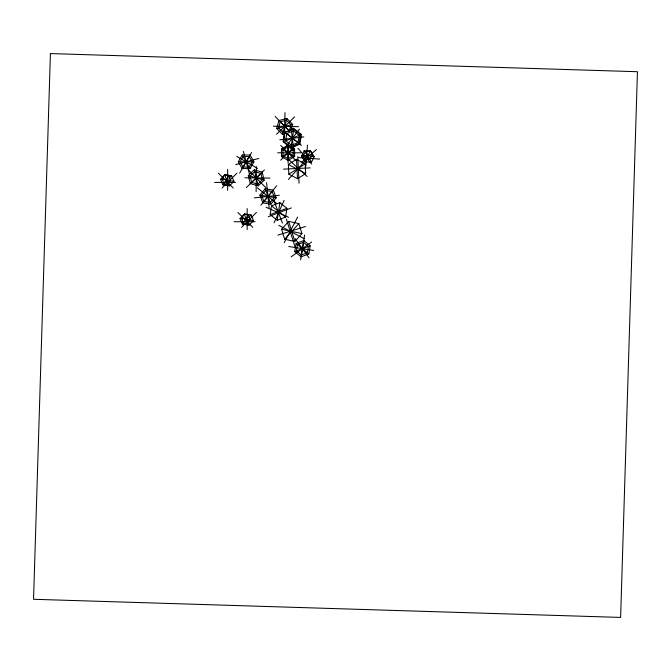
<?xml version="1.0" encoding="UTF-8"?>
<svg xmlns="http://www.w3.org/2000/svg" width="671" height="671" viewBox="0 0 671 671"><rect width="100%" height="100%" fill="white"/><g stroke="black" fill="none" stroke-linecap="round" stroke-linejoin="round"><path stroke-width="1.01" d="M256.112 191.705L256.423 166.551M284.521 137.27L284.999 112.602M305.951 166.039L307.452 145.07M284.194 133.965L283.087 141.766L288.513 146.018M283.556 141.497L284.84 132.481L293.286 129.084L300.449 134.703L299.165 143.72L290.719 147.117L283.556 141.497L286.366 140.365M285.712 140.793L286.735 133.596L293.47 130.887L299.191 135.366L298.167 142.562L291.424 145.272L285.712 140.793L299.191 135.366M290.719 147.117L291.147 144.114M293.001 131.088L293.286 129.084M293.336 130.291L293.613 128.337L290.87 129.444M291.424 145.272L293.47 130.887M293.613 128.337L301.363 134.418L299.971 144.164L291.751 147.469M270.17 214.628L271.495 205.838L279.874 202.684L286.92 208.312L285.594 217.094L277.215 220.247L270.17 214.628L286.92 208.312M277.215 220.247L279.874 202.684M300.616 259.895L304.6 235.051M294.745 251.566L296.112 243.439L303.846 240.554L310.203 245.804L308.836 253.94L301.103 256.817L294.745 251.566L310.203 245.804M301.103 256.817L303.846 240.554M284.454 133.873L282.457 134.385L276.695 128.488L278.918 120.545L286.911 118.499L292.673 124.395L291.004 130.35M280.235 121.803L278.499 127.993L282.994 132.598L289.226 131.004L290.962 124.806L286.467 120.21L280.235 121.803L289.226 131.004M282.457 134.385L286.911 118.499M274.07 222.806L284.118 200.344M301.531 156.167L304.189 150.698L310.505 150.958L314.171 156.687L311.512 162.156L305.196 161.896L301.531 156.167L303.342 156.242M305.196 161.896L306.521 159.161M284.21 242.667L297.622 217.119M239.622 173.185L251.575 152.493M238.297 161.745L242.265 154.993L250.098 155.051L253.965 161.87L249.998 168.622L242.164 168.564L238.297 161.745L253.965 161.87M242.164 168.564L243.154 166.869M249.109 156.746L250.098 155.051M243.087 167.096L249.276 156.561L252.288 161.879L249.193 167.146L243.087 167.096L240.075 161.786L243.17 156.519L249.276 156.561M302.931 156.049L305.724 151.696L310.564 151.025L312.602 154.707L309.809 159.069L304.97 159.74L302.931 156.049L312.602 154.707M304.97 159.74L310.564 151.025M222.252 178.796L224.911 174.703L229.037 175.576L230.497 180.541L227.838 184.642L223.72 183.77L222.252 178.796L230.497 180.541M223.72 183.77L229.037 175.576M241.77 218.092L244.429 213.99L251.071 214.98L253.462 220.566L249.126 225.171L242.399 224.189L240.008 218.603L244.345 213.99L248.547 214.871L250.015 219.836L247.356 223.929L243.229 223.057L241.77 218.092L250.015 219.836M243.229 223.057L248.547 214.871M284.647 148.09L299.484 129.176M260.826 205.259L276.695 185.733M259.912 195.11L265.162 188.752L273.29 190.119L276.175 197.844L270.925 204.202L262.789 202.835L259.912 195.11L276.175 197.844M263.896 201.409L272.082 191.487L274.33 197.509L270.237 202.474L263.896 201.409L261.648 195.378L265.741 190.421L272.082 191.487M262.789 202.835L264.106 201.25M271.981 191.713L273.29 190.119M281.577 229.214L288.681 221.38L298.855 223.586L301.942 233.617L294.837 241.443L284.655 239.245L281.577 229.214L301.942 233.617M284.655 239.245L298.855 223.586M288.371 179.409L305.448 160.637M220.491 179.308L224.827 174.703L231.554 175.685L233.944 181.271L229.608 185.875L222.889 184.894L220.491 179.308L223.376 179.727M222.889 184.894L224.122 183.577M229.079 178.318L231.554 175.685M242.399 224.189L243.64 222.873M248.597 217.605L251.071 214.98M222.059 188.023L236.922 173.16M280.704 160.184L296.632 144.265M241.577 227.31L256.439 212.447M246.4 187.544L264.408 169.981M276.544 134.275L294.678 116.838M248.312 175.576L254.259 169.864L262.185 172.153L264.156 180.163L258.209 185.875L250.291 183.586L248.312 175.576L264.156 180.163M254.737 171.667L250.098 176.121L251.642 182.361L257.823 184.156L262.462 179.694L260.918 173.454L254.737 171.667L257.823 184.156M250.291 183.586L251.776 182.151M260.692 173.588L262.185 172.153M251.642 182.361L260.918 173.454M301.078 162.86L316.427 149.566M291.239 256.775L311.612 242.021M288.354 164.47L296.515 159.329L305.179 163.892L305.674 173.596L297.513 178.738L288.849 174.175L288.354 164.47L305.674 173.596M288.849 174.175L305.179 163.892M281.443 149.054L287.985 145.213L294.577 148.954L294.644 156.536L288.102 160.377L281.501 156.637L281.443 149.054L283.095 149.985M282.952 149.885L288.052 146.882L293.193 149.801L293.244 155.722L288.144 158.717L282.994 155.798L282.952 149.885L293.244 155.722M281.501 156.637L283.137 155.68M292.95 149.91L294.577 148.954M282.994 155.798L293.193 149.801M298.57 135.458L301.363 134.418M268.308 216.716L291.306 207.943M277.928 235.118L305.473 226.538M235.764 164.621L258.847 158.44M276.695 128.488L292.673 124.395M279.807 139.803L303.829 136.901M254.267 197.861L279.287 195.278M283.531 169.134L310.22 167.876M277.651 152.803L300.793 152.803M214.535 182.428L235.555 182.428M234.053 221.724L255.072 221.724M244.923 177.773L270.077 178.075M273.374 126.182L298.528 126.668M310.564 156.536L314.171 156.687M298.629 157.584L319.597 159.086M230.103 180.709L233.944 181.271M240.008 218.603L242.894 219.023M249.62 220.004L253.462 220.566M288.79 246.5L313.625 250.476M266.06 207.238L288.53 217.287M278.817 225.339L304.366 238.75M292.162 155.135L294.644 156.536M236.838 156.435L257.538 168.387M286.735 133.596L298.167 142.562M282.667 130.702L297.798 142.571M298.218 142.898L301.447 145.431M284.84 132.481L287.222 134.351M297.572 142.47L299.165 143.72M271.495 205.838L285.594 217.094M257.278 187.746L276.804 203.607M296.112 243.439L308.836 253.94M287.381 158.457L307.142 176.439M280.704 145.414L295.903 160.604M218.377 173.16L233.24 188.023M237.895 212.447L252.757 227.31M278.918 120.545L281.082 122.759M248.345 169.78L265.917 187.788M275.16 116.46L289.453 131.306M297.932 148.241L311.688 164.127M295.097 238.574L309.071 257.882M304.189 150.698L305.758 153.156M309.423 158.884L311.512 162.156M242.265 154.993L249.998 168.622M305.724 151.696L309.809 159.069M247.935 222.378L249.126 225.171M228.417 183.082L229.608 185.875M273.659 200.05L282.441 223.04M265.162 188.752L270.925 204.202M286.366 219.048L294.946 246.601M288.681 221.38L294.837 241.443M244.429 213.99L247.356 223.929M224.911 174.703L227.838 184.642M243.388 151.411L249.578 174.494M254.259 169.864L254.754 171.868M257.714 183.871L258.209 185.875M290.954 126.853L293.814 150.489M266.572 182.722L269.155 207.742M296.515 159.329L297.513 178.738M297.79 156.569L299.048 183.258M287.985 145.213L288.102 160.377M288.094 144.315L288.094 163.246M247.163 208.606L247.163 229.625M227.645 169.318L227.645 190.338M50.417 53.579L33.55 599.287L351.076 609.1A2625.204 0.596 1.8 0 0 517.123 614.225L620.616 617.421L637.45 71.713L50.417 53.579M297.454 244.588L296.389 250.929L301.346 255.022L307.377 252.774L308.442 246.433L303.485 242.34L297.454 244.588"/></g></svg>
